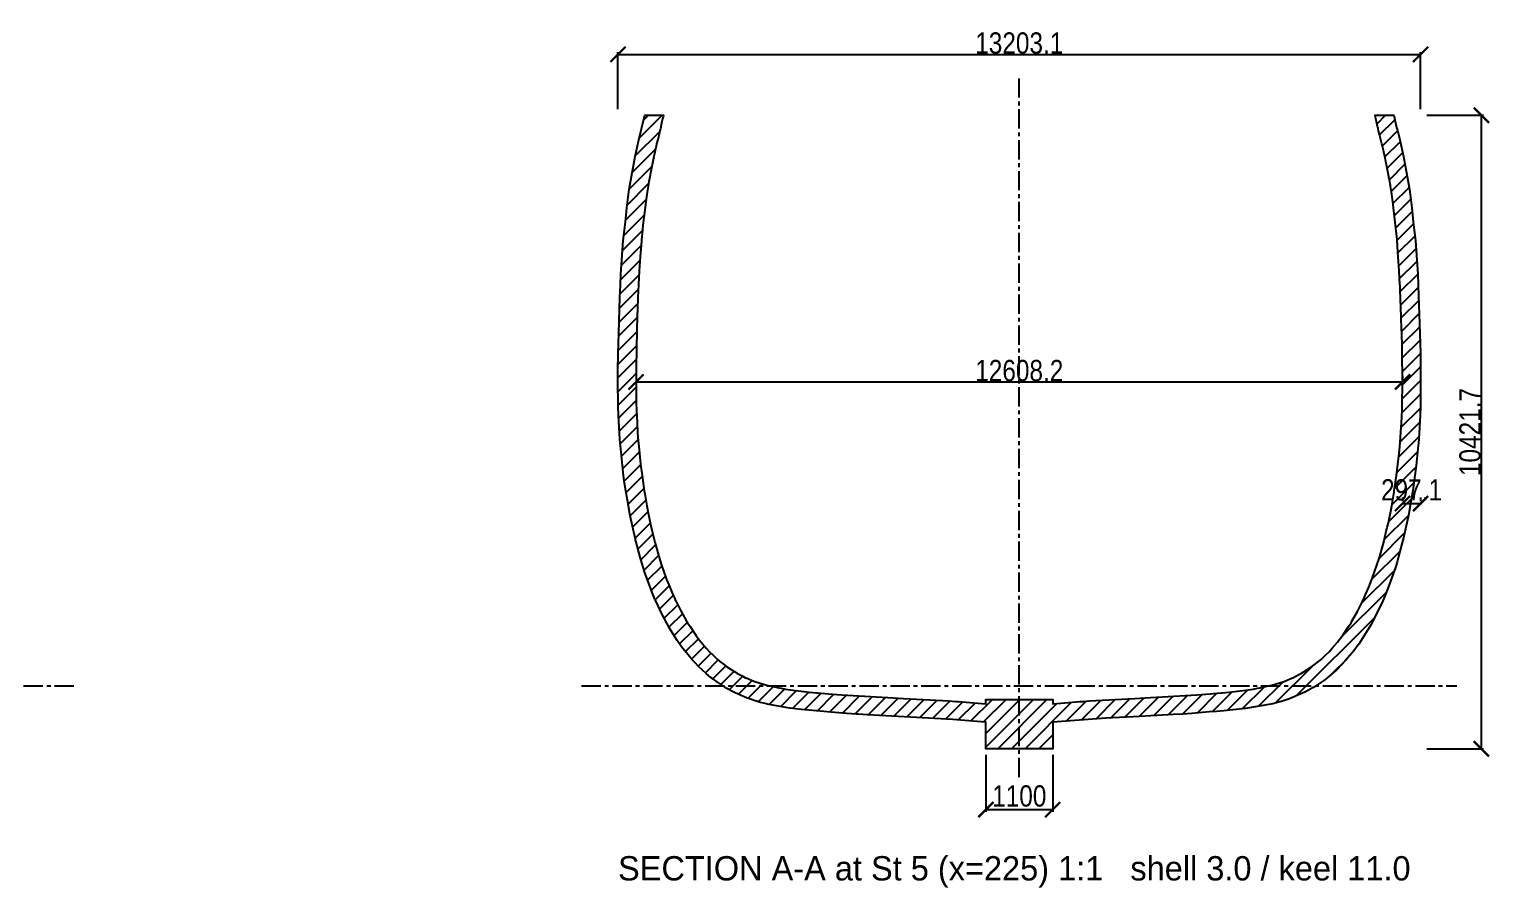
# Model space of a CAD drawing. Header units: millimetres. Extents: x -20 to 697, y -482 to 154.
# Drawn here: x 457.1 to 697.4, y -293.2 to -152 of the extents above; entities that cross this region are included whole.
import ezdxf

# ---------------------------------------------------------------- set-up
doc = ezdxf.new("R2010")
doc.units = ezdxf.units.MM
doc.linetypes.add('CENTER', pattern=[5.08, 3.175, -0.635, 0.635, -0.635])
for name, color, linetype in [('CENTER', 1, 'CENTER'), ('DIM', 2, 'CONTINUOUS'), ('HATCH', 8, 'CONTINUOUS'), ('SECTION', 7, 'CONTINUOUS'), ('TEXT', 2, 'CONTINUOUS')]:
    doc.layers.add(name, color=color, linetype=linetype)
doc.styles.add('OpenSansCondensed-Light', font='OpenSansCondensed-Light.ttf')
doc.dimstyles.new('EZDXF', dxfattribs={"dimtxt": 3.5, "dimasz": 2.5, "dimexe": 0.375, "dimexo": 1, "dimgap": 0.1, "dimtad": 1, "dimdec": 1, "dimlfac": 100, "dimzin": 12, "dimdsep": 46, "dimtxsty": 'OpenSansCondensed-Light', "dimblk": 'ARCHTICK', "dimcen": 2.5, "dimazin": 3, "dimtfac": 0.5, "dimtmove": 2, "dimatfit": 3})

# ---------------------------------------------------------------- blocks, each defined once
blk = doc.blocks.new('_ARCHTICK')
at = {"color": 0, "linetype": 'BYBLOCK', "const_width": 0.15}
blk.add_lwpolyline([(-0.5, -0.5), (0.5, 0.5)], dxfattribs=at)

msp = doc.modelspace()

# ---------------------------------------------------------------- hatches: boundary and pattern name
at = {"layer": 'HATCH'}
h = msp.add_hatch(dxfattribs=at)
h.set_pattern_fill('ANSI31', scale=0.5)
h.paths.add_polyline_path([(643.5429, -261.7943), (649.1958, -261.4729), (651.4432, -261.3004), (651.9112, -261.2713), (653.2076, -261.1571), (653.3579, -261.144), (654.5457, -261.0133), (656.3356, -260.818), (657.2424, -260.6857), (658.4579, -260.5071), (659.1806, -260.3886), (659.5714, -260.3107), (659.9808, -260.2261), (660.8005, -260.0565), (661.5449, -259.858), (662.2655, -259.6702), (663.3583, -259.3092), (663.6729, -259.2002), (664.9224, -258.6864), (664.9758, -258.6636), (665.019, -258.6432), (665.468, -258.4137), (666.1057, -258.0891), (666.3293, -257.9762), (666.4514, -257.9033), (666.7044, -257.7376), (668.0957, -256.8549), (668.4944, -256.5555), (669.2336, -255.9702), (669.6373, -255.6302), (669.8659, -255.4232), (670.19, -255.1268), (670.4672, -254.8493), (670.9521, -254.3698), (671.4795, -253.778), (672.3227, -252.8151), (672.5765, -252.4942), (673.1441, -251.752), (673.2311, -251.6326), (674.1489, -250.2507), (674.5717, -249.6178), (674.632, -249.5217), (674.7243, -249.3562), (675.6954, -247.6444), (676.4082, -246.2236), (676.471, -246.0971), (676.7846, -245.4173), (677.0263, -244.8765), (677.5053, -243.7449), (677.9606, -242.5985), (678.0068, -242.482), (678.0681, -242.3059), (678.8316, -240.1486), (679.2398, -238.8664), (679.2542, -238.8207), (679.2843, -238.7171), (679.6308, -237.5301), (679.9545, -236.3311), (680.3086, -234.8255), (680.5422, -233.8826), (680.7143, -233.1543), (681.1521, -230.9732), (681.2716, -230.3535), (681.6027, -228.4295), (681.656, -228.1227), (681.6886, -227.905), (682.058, -225.401), (682.2813, -223.501), (682.486, -221.7766), (682.5926, -220.596), (682.7199, -219.1443), (682.7787, -218.2313), (682.8815, -216.6996), (682.9304, -215.6626), (682.9752, -214.5998), (682.9928, -213.516), (683.0432, -210.4367), (683.0352, -208.732), (683.0309, -208.0925), (683.0114, -206.7607), (682.9912, -205.4933), (682.9619, -204.1431), (682.9114, -201.902), (682.8951, -201.3636), (682.8335, -199.2917), (682.6648, -194.8632), (682.6379, -194.1868), (682.6262, -193.9505), (682.5035, -191.7422), (682.2872, -188.6263), (682.2192, -187.587), (682.1431, -186.6629), (682.0853, -185.9959), (682.0473, -185.6224), (681.9072, -184.2112), (681.5015, -180.8606), (681.4968, -180.8222), (681.4913, -180.7814), (681.2196, -178.7924), (681.0659, -177.8116), (681.0494, -177.707), (680.892, -176.804), (680.5208, -174.8493), (680.1242, -172.8944), (679.9687, -172.1897), (679.8481, -171.6312), (679.7494, -171.2212), (679.6575, -170.843), (679.3723, -169.7213), (679.295, -169.4168), (679.2477, -169.2302), (679.1148, -168.6976), (679.0334, -168.3597), (678.9683, -168.0772), (678.947, -167.9815), (678.7779, -167.1815), (678.7771, -167.1777), (678.7767, -167.1757), (678.6701, -166.7028), (678.5864, -166.3679), (678.5252, -166.1276), (679.0088, -166.1276), (681.0246, -166.1288), (681.6001, -166.1292), (682.0627, -168.122), (682.1898, -168.6117), (682.5807, -170.2003), (683.1841, -172.9117), (684.1158, -178.001), (684.2436, -178.7516), (684.5761, -181.3754), (684.796, -183.7227), (685.1516, -186.7253), (685.3242, -189.1522), (685.5383, -192.2854), (685.6763, -195.7552), (685.8081, -198.8269), (685.947, -203.6751), (685.9838, -205.2849), (686.0157, -208.1981), (686.0134, -209.7485), (685.9933, -213.9899), (685.9424, -215.4819), (685.7676, -218.4715), (685.6477, -220.1363), (685.6171, -220.4491), (685.2809, -223.7637), (685.0823, -225.3698), (684.9162, -226.6247), (684.7293, -227.8781), (684.471, -229.4065), (684.0194, -231.9734), (683.175, -235.8401), (683.1615, -235.9025), (683.1526, -235.9378), (683.1216, -236.0492), (682.4013, -238.7371), (682.1469, -239.6257), (681.8651, -240.5091), (680.6127, -243.9903), (680.4157, -244.5448), (679.9704, -245.6332), (679.79, -246.0194), (678.1319, -249.4498), (677.8593, -249.8993), (675.8342, -253.1515), (675.7548, -253.2615), (675.0501, -254.2054), (674.7438, -254.5774), (673.5796, -255.9511), (673.1408, -256.4223), (672.1066, -257.436), (672.0161, -257.5256), (671.6964, -257.7962), (670.2461, -258.9966), (668.6157, -260.0957), (668.3977, -260.2448), (668.3286, -260.2854), (667.1819, -260.9248), (666.9564, -261.026), (664.1803, -262.2089), (664.1247, -262.2272), (662.9204, -262.6063), (662.8632, -262.6228), (661.692, -262.9295), (661.3669, -262.9935), (657.2401, -263.7277), (657.1633, -263.738), (653.6491, -264.103), (652.4467, -264.1916), (651.2528, -264.2678), (648.37, -264.5349), (646.8531, -264.6227), (645.3421, -264.7056), (642.6396, -264.8602), (638.7292, -265.0669), (634.2251, -265.3243), (625.5, -265.9618), (625.5, -266.7412), (625.5, -270.3413), (625.3956, -270.3441), (625.3737, -270.3441), (625.3402, -270.3441), (625.2925, -270.3441), (625.2654, -270.3441), (625.0849, -270.3441), (625.0308, -270.3441), (624.6698, -270.3441), (624.3088, -270.3441), (624.2547, -270.3441), (624.2006, -270.3441), (623.8396, -270.3441), (623.7855, -270.3441), (623.4245, -270.3441), (623.3704, -270.3441), (623.0094, -270.3441), (622.9554, -270.3441), (622.5943, -270.3441), (622.5403, -270.3441), (622.1792, -270.3441), (622.1252, -270.3441), (621.7642, -270.3441), (621.7101, -270.3441), (621.3491, -270.3441), (621.295, -270.3441), (620.934, -270.3441), (620.8799, -270.3441), (620.5189, -270.3441), (620.4648, -270.3441), (620.1038, -270.3441), (620.0497, -270.3441), (619.6887, -270.3441), (619.6346, -270.3441), (619.2736, -270.3441), (618.9126, -270.3441), (618.8585, -270.3441), (618.8044, -270.3441), (618.4434, -270.3441), (618.3893, -270.3441), (618.0283, -270.3441), (617.9742, -270.3441), (617.6132, -270.3441), (617.2522, -270.3441), (617.1981, -270.3441), (617.144, -270.3441), (616.783, -270.3441), (616.422, -270.3441), (616.3679, -270.3441), (616.3138, -270.3441), (615.9528, -270.3441), (615.5918, -270.3441), (615.5377, -270.3441), (615.4837, -270.3441), (615.1226, -270.3441), (615.0686, -270.3441), (614.7075, -270.3441), (614.6598, -270.3441), (614.6263, -270.3441), (614.6044, -270.3441), (614.5, -270.3413), (614.5, -266.9834), (614.5, -266.653), (614.5, -266.0277), (614.5, -265.9599), (612.3806, -265.7898), (609.0584, -265.5277), (602.1304, -265.1241), (599.0363, -264.9479), (594.9905, -264.7292), (593.4791, -264.6463), (593.1469, -264.6227), (591.63, -264.5349), (589.0292, -264.3008), (587.8271, -264.2241), (584.1879, -263.9037), (584.1647, -263.9009), (584.1407, -263.8978), (582.265, -263.6596), (581.6258, -263.556), (578.5374, -262.9815), (578.4013, -262.9524), (577.2357, -262.6496), (576.995, -262.5773), (576.8724, -262.5372), (575.6143, -262.1361), (575.2479, -261.9999), (574.1597, -261.5187), (573.2798, -261.1509), (572.846, -260.9348), (571.8833, -260.4104), (571.4852, -260.1588), (570.1291, -259.2091), (569.4369, -258.7477), (569.298, -258.6462), (568.5015, -257.9478), (567.3132, -256.8846), (566.5484, -256.0876), (566.2692, -255.7834), (565.7511, -255.1541), (564.4604, -253.5445), (563.7448, -252.5419), (563.364, -251.9249), (562.4525, -250.4913), (561.6305, -248.9547), (561.2347, -248.2329), (560.156, -245.9195), (560.0742, -245.7373), (559.6278, -244.6493), (558.6823, -242.1314), (558.3714, -241.2563), (558.1668, -240.6133), (557.885, -239.7301), (557.6306, -238.8414), (556.9043, -236.1532), (556.8727, -236.0405), (556.8635, -236.0044), (556.8497, -235.9412), (555.9908, -232.026), (555.5392, -229.4592), (555.2748, -227.9058), (555.0879, -226.6525), (554.9217, -225.3975), (554.7191, -223.7637), (554.3829, -220.4491), (554.3523, -220.1363), (554.2324, -218.4715), (554.0576, -215.4819), (554.0067, -213.9899), (553.9866, -209.7485), (553.9843, -208.1981), (554.0162, -205.2849), (554.1088, -201.9745), (554.2802, -196.1334), (554.3795, -194.0557), (554.4617, -192.2854), (554.6758, -189.1522), (554.8484, -186.7253), (555.204, -183.7227), (555.4239, -181.3754), (555.7564, -178.7516), (555.8842, -178.001), (556.8159, -172.9117), (557.4193, -170.2003), (557.8102, -168.6117), (557.9373, -168.122), (558.3999, -166.1292), (558.5988, -166.1288), (560.9912, -166.1276), (561.4748, -166.1276), (561.4136, -166.3679), (561.3299, -166.7028), (561.2233, -167.1757), (561.2229, -167.1777), (561.2221, -167.1815), (561.053, -167.9815), (561.0317, -168.0772), (560.9666, -168.3597), (560.8852, -168.6976), (560.7523, -169.2302), (560.705, -169.4168), (560.6277, -169.7213), (560.3425, -170.843), (560.2506, -171.2212), (560.1519, -171.6312), (560.0313, -172.1897), (559.8758, -172.8944), (559.4792, -174.8493), (559.108, -176.804), (558.9506, -177.707), (558.9341, -177.8116), (558.7804, -178.7924), (558.5087, -180.7814), (558.5032, -180.8222), (558.4985, -180.8606), (558.0928, -184.2112), (557.9527, -185.6224), (557.9147, -185.9959), (557.8569, -186.6629), (557.7808, -187.587), (557.7128, -188.6263), (557.4965, -191.7422), (557.3738, -193.9505), (557.3621, -194.1868), (557.3352, -194.8632), (557.1665, -199.2917), (557.1049, -201.3636), (557.0886, -201.902), (557.0381, -204.1431), (557.0088, -205.4933), (556.9886, -206.7607), (556.9691, -208.0925), (556.9648, -208.732), (556.9568, -210.4367), (557.0072, -213.516), (557.0248, -214.5998), (557.0696, -215.6626), (557.1185, -216.6996), (557.2213, -218.2313), (557.2801, -219.1443), (557.4074, -220.596), (557.514, -221.7766), (557.7187, -223.501), (557.942, -225.401), (558.3114, -227.905), (558.344, -228.1227), (558.3973, -228.4295), (558.7284, -230.3535), (558.8479, -230.9732), (559.2857, -233.1543), (559.4578, -233.8826), (559.6914, -234.8255), (560.0455, -236.3311), (560.3692, -237.5301), (560.7157, -238.7171), (560.7458, -238.8207), (560.7602, -238.8664), (561.1684, -240.1486), (561.9319, -242.3059), (561.9932, -242.482), (562.0394, -242.5985), (562.4947, -243.7449), (562.9737, -244.8765), (563.2154, -245.4173), (563.529, -246.0971), (563.5918, -246.2236), (564.3046, -247.6444), (565.2757, -249.3562), (565.368, -249.5217), (565.4283, -249.6178), (565.8511, -250.2507), (566.7689, -251.6326), (566.8559, -251.752), (567.4235, -252.4942), (567.6773, -252.8151), (568.5205, -253.778), (569.0479, -254.3698), (569.5328, -254.8493), (569.81, -255.1268), (570.1341, -255.4232), (570.3627, -255.6302), (570.7664, -255.9702), (571.5056, -256.5555), (571.9043, -256.8549), (573.2956, -257.7376), (573.5486, -257.9033), (573.6707, -257.9762), (573.8943, -258.0891), (574.532, -258.4137), (574.981, -258.6432), (575.0242, -258.6636), (575.0776, -258.6864), (576.3271, -259.2002), (576.6417, -259.3092), (577.7345, -259.6702), (578.4551, -259.858), (579.1995, -260.0565), (580.0192, -260.2261), (580.4286, -260.3107), (580.8194, -260.3886), (581.5421, -260.5071), (582.7576, -260.6857), (583.6644, -260.818), (585.4543, -261.0133), (586.6421, -261.144), (586.7924, -261.1571), (588.0888, -261.2713), (588.5568, -261.3004), (590.8042, -261.4729), (596.4571, -261.7943), (598.4007, -261.9129), (600.9754, -262.0491), (608.4873, -262.4792), (609.5091, -262.5458), (610.0214, -262.585), (612.5068, -262.7711), (614.5, -262.953), (614.5, -262.9407), (614.5, -262.9109), (614.5, -262.8481), (614.5, -262.7304), (614.5, -262.708), (614.5, -262.6862), (614.5, -262.6112), (614.5, -262.4948), (614.5, -262.3933), (614.5, -262.3116), (614.5, -262.2393), (614.6006, -262.2424), (614.6113, -262.2424), (614.6196, -262.2424), (614.7057, -262.2424), (614.8587, -262.2424), (614.9448, -262.2424), (615.0978, -262.2424), (615.184, -262.2424), (615.337, -262.2424), (615.4231, -262.2424), (615.5761, -262.2424), (615.6622, -262.2424), (615.8152, -262.2424), (615.9013, -262.2424), (616.0543, -262.2424), (616.2074, -262.2424), (616.2935, -262.2424), (616.3796, -262.2424), (616.5326, -262.2424), (616.6187, -262.2424), (616.7717, -262.2424), (616.9247, -262.2424), (617.0109, -262.2424), (617.097, -262.2424), (617.25, -262.2424), (617.3361, -262.2424), (617.4891, -262.2424), (617.6421, -262.2424), (617.7283, -262.2424), (617.8144, -262.2424), (617.9674, -262.2424), (618.0535, -262.2424), (618.2065, -262.2424), (618.3595, -262.2424), (618.4457, -262.2424), (618.5318, -262.2424), (618.6848, -262.2424), (618.7709, -262.2424), (618.9239, -262.2424), (619.01, -262.2424), (619.163, -262.2424), (619.2492, -262.2424), (619.4022, -262.2424), (619.5552, -262.2424), (619.6413, -262.2424), (619.7274, -262.2424), (619.8804, -262.2424), (620.0334, -262.2424), (620.1196, -262.2424), (620.2726, -262.2424), (620.3587, -262.2424), (620.5117, -262.2424), (620.5978, -262.2424), (620.684, -262.2424), (620.837, -262.2424), (620.9231, -262.2424), (621.0761, -262.2424), (621.2291, -262.2424), (621.3152, -262.2424), (621.4013, -262.2424), (621.5543, -262.2424), (621.6405, -262.2424), (621.7935, -262.2424), (621.9465, -262.2424), (622.0326, -262.2424), (622.1187, -262.2424), (622.2717, -262.2424), (622.3579, -262.2424), (622.5109, -262.2424), (622.597, -262.2424), (622.75, -262.2424), (622.8361, -262.2424), (622.9891, -262.2424), (623.1421, -262.2424), (623.2283, -262.2424), (623.3144, -262.2424), (623.4674, -262.2424), (623.5535, -262.2424), (623.7065, -262.2424), (623.7926, -262.2424), (623.9457, -262.2424), (624.0318, -262.2424), (624.1848, -262.2424), (624.2709, -262.2424), (624.4239, -262.2424), (624.51, -262.2424), (624.663, -262.2424), (624.7492, -262.2424), (624.9022, -262.2424), (624.9883, -262.2424), (625.1413, -262.2424), (625.1557, -262.2424), (625.4276, -262.2424), (625.5, -262.2393), (625.5, -262.3116), (625.5, -262.3933), (625.5, -262.4948), (625.5, -262.6112), (625.5, -262.6862), (625.5, -262.708), (625.5, -262.7304), (625.5, -262.8481), (625.5, -262.9109), (625.5, -262.9407), (625.5, -262.953), (627.4932, -262.7711), (629.9786, -262.585), (630.4909, -262.5458), (631.5127, -262.4792), (639.0246, -262.0491), (641.5993, -261.9129), (643.5429, -261.7943)])

# ---------------------------------------------------------------- linework, layer by layer
at = {"layer": 'CENTER'}
for points in [[(620, -275), (620, -160)], [(-11.1369, -260), (464.7213, -260)], [(548, -260), (692, -260)]]:
    msp.add_lwpolyline(points, dxfattribs=at)
at = {"layer": 'SECTION'}
msp.add_lwpolyline([(643.5429, -261.7943), (649.1958, -261.4729), (651.4432, -261.3004), (651.9112, -261.2713), (653.2076, -261.1571), (653.3579, -261.144), (654.5457, -261.0133), (656.3356, -260.818), (657.2424, -260.6857), (658.4579, -260.5071), (659.1806, -260.3886), (659.5714, -260.3107), (659.9808, -260.2261), (660.8005, -260.0565), (661.5449, -259.858), (662.2655, -259.6702), (663.3583, -259.3092), (663.6729, -259.2002), (664.9224, -258.6864), (664.9758, -258.6636), (665.019, -258.6432), (665.468, -258.4137), (666.1057, -258.0891), (666.3293, -257.9762), (666.4514, -257.9033), (666.7044, -257.7376), (668.0957, -256.8549), (668.4944, -256.5555), (669.2336, -255.9702), (669.6373, -255.6302), (669.8659, -255.4232), (670.19, -255.1268), (670.4672, -254.8493), (670.9521, -254.3698), (671.4795, -253.778), (672.3227, -252.8151), (672.5765, -252.4942), (673.1441, -251.752), (673.2311, -251.6326), (674.1489, -250.2507), (674.5717, -249.6178), (674.632, -249.5217), (674.7243, -249.3562), (675.6954, -247.6444), (676.4082, -246.2236), (676.471, -246.0971), (676.7846, -245.4173), (677.0263, -244.8765), (677.5053, -243.7449), (677.9606, -242.5985), (678.0068, -242.482), (678.0681, -242.3059), (678.8316, -240.1486), (679.2398, -238.8664), (679.2542, -238.8207), (679.2843, -238.7171), (679.6308, -237.5301), (679.9545, -236.3311), (680.3086, -234.8255), (680.5422, -233.8826), (680.7143, -233.1543), (681.1521, -230.9732), (681.2716, -230.3535), (681.6027, -228.4295), (681.656, -228.1227), (681.6886, -227.905), (682.058, -225.401), (682.2813, -223.501), (682.486, -221.7766), (682.5926, -220.596), (682.7199, -219.1443), (682.7787, -218.2313), (682.8815, -216.6996), (682.9304, -215.6626), (682.9752, -214.5998), (682.9928, -213.516), (683.0432, -210.4367), (683.0352, -208.732), (683.0309, -208.0925), (683.0114, -206.7607), (682.9912, -205.4933), (682.9619, -204.1431), (682.9114, -201.902), (682.8951, -201.3636), (682.8335, -199.2917), (682.6648, -194.8632), (682.6379, -194.1868), (682.6262, -193.9505), (682.5035, -191.7422), (682.2872, -188.6263), (682.2192, -187.587), (682.1431, -186.6629), (682.0853, -185.9959), (682.0473, -185.6224), (681.9072, -184.2112), (681.5015, -180.8606), (681.4968, -180.8222), (681.4913, -180.7814), (681.2196, -178.7924), (681.0659, -177.8116), (681.0494, -177.707), (680.892, -176.804), (680.5208, -174.8493), (680.1242, -172.8944), (679.9687, -172.1897), (679.8481, -171.6312), (679.7494, -171.2212), (679.6575, -170.843), (679.3723, -169.7213), (679.295, -169.4168), (679.2477, -169.2302), (679.1148, -168.6976), (679.0334, -168.3597), (678.9683, -168.0772), (678.947, -167.9815), (678.7779, -167.1815), (678.7771, -167.1777), (678.7767, -167.1757), (678.6701, -166.7028), (678.5864, -166.3679), (678.5252, -166.1276), (679.0088, -166.1276), (681.0246, -166.1288), (681.6001, -166.1292), (682.0627, -168.122), (682.1898, -168.6117), (682.5807, -170.2003), (683.1841, -172.9117), (684.1158, -178.001), (684.2436, -178.7516), (684.5761, -181.3754), (684.796, -183.7227), (685.1516, -186.7253), (685.3242, -189.1522), (685.5383, -192.2854), (685.6763, -195.7552), (685.8081, -198.8269), (685.947, -203.6751), (685.9838, -205.2849), (686.0157, -208.1981), (686.0134, -209.7485), (685.9933, -213.9899), (685.9424, -215.4819), (685.7676, -218.4715), (685.6477, -220.1363), (685.6171, -220.4491), (685.2809, -223.7637), (685.0823, -225.3698), (684.9162, -226.6247), (684.7293, -227.8781), (684.471, -229.4065), (684.0194, -231.9734), (683.175, -235.8401), (683.1615, -235.9025), (683.1526, -235.9378), (683.1216, -236.0492), (682.4013, -238.7371), (682.1469, -239.6257), (681.8651, -240.5091), (680.6127, -243.9903), (680.4157, -244.5448), (679.9704, -245.6332), (679.79, -246.0194), (678.1319, -249.4498), (677.8593, -249.8993), (675.8342, -253.1515), (675.7548, -253.2615), (675.0501, -254.2054), (674.7438, -254.5774), (673.5796, -255.9511), (673.1408, -256.4223), (672.1066, -257.436), (672.0161, -257.5256), (671.6964, -257.7962), (670.2461, -258.9966), (668.6157, -260.0957), (668.3977, -260.2448), (668.3286, -260.2854), (667.1819, -260.9248), (666.9564, -261.026), (664.1803, -262.2089), (664.1247, -262.2272), (662.9204, -262.6063), (662.8632, -262.6228), (661.692, -262.9295), (661.3669, -262.9935), (657.2401, -263.7277), (657.1633, -263.738), (653.6491, -264.103), (652.4467, -264.1916), (651.2528, -264.2678), (648.37, -264.5349), (646.8531, -264.6227), (645.3421, -264.7056), (642.6396, -264.8602), (638.7292, -265.0669), (634.2251, -265.3243), (625.5, -265.9618), (625.5, -266.7412), (625.5, -270.3413), (625.3956, -270.3441), (625.3737, -270.3441), (625.3402, -270.3441), (625.2925, -270.3441), (625.2654, -270.3441), (625.0849, -270.3441), (625.0308, -270.3441), (624.6698, -270.3441), (624.3088, -270.3441), (624.2547, -270.3441), (624.2006, -270.3441), (623.8396, -270.3441), (623.7855, -270.3441), (623.4245, -270.3441), (623.3704, -270.3441), (623.0094, -270.3441), (622.9554, -270.3441), (622.5943, -270.3441), (622.5403, -270.3441), (622.1792, -270.3441), (622.1252, -270.3441), (621.7642, -270.3441), (621.7101, -270.3441), (621.3491, -270.3441), (621.295, -270.3441), (620.934, -270.3441), (620.8799, -270.3441), (620.5189, -270.3441), (620.4648, -270.3441), (620.1038, -270.3441), (620.0497, -270.3441), (619.6887, -270.3441), (619.6346, -270.3441), (619.2736, -270.3441), (618.9126, -270.3441), (618.8585, -270.3441), (618.8044, -270.3441), (618.4434, -270.3441), (618.3893, -270.3441), (618.0283, -270.3441), (617.9742, -270.3441), (617.6132, -270.3441), (617.2522, -270.3441), (617.1981, -270.3441), (617.144, -270.3441), (616.783, -270.3441), (616.422, -270.3441), (616.3679, -270.3441), (616.3138, -270.3441), (615.9528, -270.3441), (615.5918, -270.3441), (615.5377, -270.3441), (615.4837, -270.3441), (615.1226, -270.3441), (615.0686, -270.3441), (614.7075, -270.3441), (614.6598, -270.3441), (614.6263, -270.3441), (614.6044, -270.3441), (614.5, -270.3413), (614.5, -266.9834), (614.5, -266.653), (614.5, -266.0277), (614.5, -265.9599), (612.3806, -265.7898), (609.0584, -265.5277), (602.1304, -265.1241), (599.0363, -264.9479), (594.9905, -264.7292), (593.4791, -264.6463), (593.1469, -264.6227), (591.63, -264.5349), (589.0292, -264.3008), (587.8271, -264.2241), (584.1879, -263.9037), (584.1647, -263.9009), (584.1407, -263.8978), (582.265, -263.6596), (581.6258, -263.556), (578.5374, -262.9815), (578.4013, -262.9524), (577.2357, -262.6496), (576.995, -262.5773), (576.8724, -262.5372), (575.6143, -262.1361), (575.2479, -261.9999), (574.1597, -261.5187), (573.2798, -261.1509), (572.846, -260.9348), (571.8833, -260.4104), (571.4852, -260.1588), (570.1291, -259.2091), (569.4369, -258.7477), (569.298, -258.6462), (568.5015, -257.9478), (567.3132, -256.8846), (566.5484, -256.0876), (566.2692, -255.7834), (565.7511, -255.1541), (564.4604, -253.5445), (563.7448, -252.5419), (563.364, -251.9249), (562.4525, -250.4913), (561.6305, -248.9547), (561.2347, -248.2329), (560.156, -245.9195), (560.0742, -245.7373), (559.6278, -244.6493), (558.6823, -242.1314), (558.3714, -241.2563), (558.1668, -240.6133), (557.885, -239.7301), (557.6306, -238.8414), (556.9043, -236.1532), (556.8727, -236.0405), (556.8635, -236.0044), (556.8497, -235.9412), (555.9908, -232.026), (555.5392, -229.4592), (555.2748, -227.9058), (555.0879, -226.6525), (554.9217, -225.3975), (554.7191, -223.7637), (554.3829, -220.4491), (554.3523, -220.1363), (554.2324, -218.4715), (554.0576, -215.4819), (554.0067, -213.9899), (553.9866, -209.7485), (553.9843, -208.1981), (554.0162, -205.2849), (554.1088, -201.9745), (554.2802, -196.1334), (554.3795, -194.0557), (554.4617, -192.2854), (554.6758, -189.1522), (554.8484, -186.7253), (555.204, -183.7227), (555.4239, -181.3754), (555.7564, -178.7516), (555.8842, -178.001), (556.8159, -172.9117), (557.4193, -170.2003), (557.8102, -168.6117), (557.9373, -168.122), (558.3999, -166.1292), (558.5988, -166.1288), (560.9912, -166.1276), (561.4748, -166.1276), (561.4136, -166.3679), (561.3299, -166.7028), (561.2233, -167.1757), (561.2229, -167.1777), (561.2221, -167.1815), (561.053, -167.9815), (561.0317, -168.0772), (560.9666, -168.3597), (560.8852, -168.6976), (560.7523, -169.2302), (560.705, -169.4168), (560.6277, -169.7213), (560.3425, -170.843), (560.2506, -171.2212), (560.1519, -171.6312), (560.0313, -172.1897), (559.8758, -172.8944), (559.4792, -174.8493), (559.108, -176.804), (558.9506, -177.707), (558.9341, -177.8116), (558.7804, -178.7924), (558.5087, -180.7814), (558.5032, -180.8222), (558.4985, -180.8606), (558.0928, -184.2112), (557.9527, -185.6224), (557.9147, -185.9959), (557.8569, -186.6629), (557.7808, -187.587), (557.7128, -188.6263), (557.4965, -191.7422), (557.3738, -193.9505), (557.3621, -194.1868), (557.3352, -194.8632), (557.1665, -199.2917), (557.1049, -201.3636), (557.0886, -201.902), (557.0381, -204.1431), (557.0088, -205.4933), (556.9886, -206.7607), (556.9691, -208.0925), (556.9648, -208.732), (556.9568, -210.4367), (557.0072, -213.516), (557.0248, -214.5998), (557.0696, -215.6626), (557.1185, -216.6996), (557.2213, -218.2313), (557.2801, -219.1443), (557.4074, -220.596), (557.514, -221.7766), (557.7187, -223.501), (557.942, -225.401), (558.3114, -227.905), (558.344, -228.1227), (558.3973, -228.4295), (558.7284, -230.3535), (558.8479, -230.9732), (559.2857, -233.1543), (559.4578, -233.8826), (559.6914, -234.8255), (560.0455, -236.3311), (560.3692, -237.5301), (560.7157, -238.7171), (560.7458, -238.8207), (560.7602, -238.8664), (561.1684, -240.1486), (561.9319, -242.3059), (561.9932, -242.482), (562.0394, -242.5985), (562.4947, -243.7449), (562.9737, -244.8765), (563.2154, -245.4173), (563.529, -246.0971), (563.5918, -246.2236), (564.3046, -247.6444), (565.2757, -249.3562), (565.368, -249.5217), (565.4283, -249.6178), (565.8511, -250.2507), (566.7689, -251.6326), (566.8559, -251.752), (567.4235, -252.4942), (567.6773, -252.8151), (568.5205, -253.778), (569.0479, -254.3698), (569.5328, -254.8493), (569.81, -255.1268), (570.1341, -255.4232), (570.3627, -255.6302), (570.7664, -255.9702), (571.5056, -256.5555), (571.9043, -256.8549), (573.2956, -257.7376), (573.5486, -257.9033), (573.6707, -257.9762), (573.8943, -258.0891), (574.532, -258.4137), (574.981, -258.6432), (575.0242, -258.6636), (575.0776, -258.6864), (576.3271, -259.2002), (576.6417, -259.3092), (577.7345, -259.6702), (578.4551, -259.858), (579.1995, -260.0565), (580.0192, -260.2261), (580.4286, -260.3107), (580.8194, -260.3886), (581.5421, -260.5071), (582.7576, -260.6857), (583.6644, -260.818), (585.4543, -261.0133), (586.6421, -261.144), (586.7924, -261.1571), (588.0888, -261.2713), (588.5568, -261.3004), (590.8042, -261.4729), (596.4571, -261.7943), (598.4007, -261.9129), (600.9754, -262.0491), (608.4873, -262.4792), (609.5091, -262.5458), (610.0214, -262.585), (612.5068, -262.7711), (614.5, -262.953), (614.5, -262.9407), (614.5, -262.9109), (614.5, -262.8481), (614.5, -262.7304), (614.5, -262.708), (614.5, -262.6862), (614.5, -262.6112), (614.5, -262.4948), (614.5, -262.3933), (614.5, -262.3116), (614.5, -262.2393), (614.6006, -262.2424), (614.6113, -262.2424), (614.6196, -262.2424), (614.7057, -262.2424), (614.8587, -262.2424), (614.9448, -262.2424), (615.0978, -262.2424), (615.184, -262.2424), (615.337, -262.2424), (615.4231, -262.2424), (615.5761, -262.2424), (615.6622, -262.2424), (615.8152, -262.2424), (615.9013, -262.2424), (616.0543, -262.2424), (616.2074, -262.2424), (616.2935, -262.2424), (616.3796, -262.2424), (616.5326, -262.2424), (616.6187, -262.2424), (616.7717, -262.2424), (616.9247, -262.2424), (617.0109, -262.2424), (617.097, -262.2424), (617.25, -262.2424), (617.3361, -262.2424), (617.4891, -262.2424), (617.6421, -262.2424), (617.7283, -262.2424), (617.8144, -262.2424), (617.9674, -262.2424), (618.0535, -262.2424), (618.2065, -262.2424), (618.3595, -262.2424), (618.4457, -262.2424), (618.5318, -262.2424), (618.6848, -262.2424), (618.7709, -262.2424), (618.9239, -262.2424), (619.01, -262.2424), (619.163, -262.2424), (619.2492, -262.2424), (619.4022, -262.2424), (619.5552, -262.2424), (619.6413, -262.2424), (619.7274, -262.2424), (619.8804, -262.2424), (620.0334, -262.2424), (620.1196, -262.2424), (620.2726, -262.2424), (620.3587, -262.2424), (620.5117, -262.2424), (620.5978, -262.2424), (620.684, -262.2424), (620.837, -262.2424), (620.9231, -262.2424), (621.0761, -262.2424), (621.2291, -262.2424), (621.3152, -262.2424), (621.4013, -262.2424), (621.5543, -262.2424), (621.6405, -262.2424), (621.7935, -262.2424), (621.9465, -262.2424), (622.0326, -262.2424), (622.1187, -262.2424), (622.2717, -262.2424), (622.3579, -262.2424), (622.5109, -262.2424), (622.597, -262.2424), (622.75, -262.2424), (622.8361, -262.2424), (622.9891, -262.2424), (623.1421, -262.2424), (623.2283, -262.2424), (623.3144, -262.2424), (623.4674, -262.2424), (623.5535, -262.2424), (623.7065, -262.2424), (623.7926, -262.2424), (623.9457, -262.2424), (624.0318, -262.2424), (624.1848, -262.2424), (624.2709, -262.2424), (624.4239, -262.2424), (624.51, -262.2424), (624.663, -262.2424), (624.7492, -262.2424), (624.9022, -262.2424), (624.9883, -262.2424), (625.1413, -262.2424), (625.1557, -262.2424), (625.4276, -262.2424), (625.5, -262.2393), (625.5, -262.3116), (625.5, -262.3933), (625.5, -262.4948), (625.5, -262.6112), (625.5, -262.6862), (625.5, -262.708), (625.5, -262.7304), (625.5, -262.8481), (625.5, -262.9109), (625.5, -262.9407), (625.5, -262.953), (627.4932, -262.7711), (629.9786, -262.585), (630.4909, -262.5458), (631.5127, -262.4792), (639.0246, -262.0491), (641.5993, -261.9129), (643.5429, -261.7943)], close=True, dxfattribs=at)

# ---------------------------------------------------------------- texts
at = {"layer": 'TEXT'}
msp.add_text('SECTION A-A at St 5 (x=225) 1:1   shell 3.0 / keel 11.0', height=4, dxfattribs=at).set_placement((554, -292))

# ---------------------------------------------------------------- dimensions: what is measured, and where the dimension line sits
at = {"layer": 'DIM'}
for base, p1, p2 in [((553.9843, -156.1276), (553.9843, -166.1276), (686.0157, -166.1276)), ((556.9588, -210), (556.9588, -210), (683.0412, -210)), ((683.0412, -230), (683.0412, -230), (686.0122, -230)), ((614.5, -280.3441), (614.5, -270.3441), (625.5, -270.3441))]:
    msp.add_linear_dim(base=base, p1=p1, p2=p2, dimstyle='EZDXF', dxfattribs=at).render()
msp.add_linear_dim(base=(696.0157, -270.3441), p1=(686.0157, -270.3441), p2=(686.0157, -166.1276), angle=90, dimstyle='EZDXF', dxfattribs=at).render()

doc.saveas('drawing.dxf')
